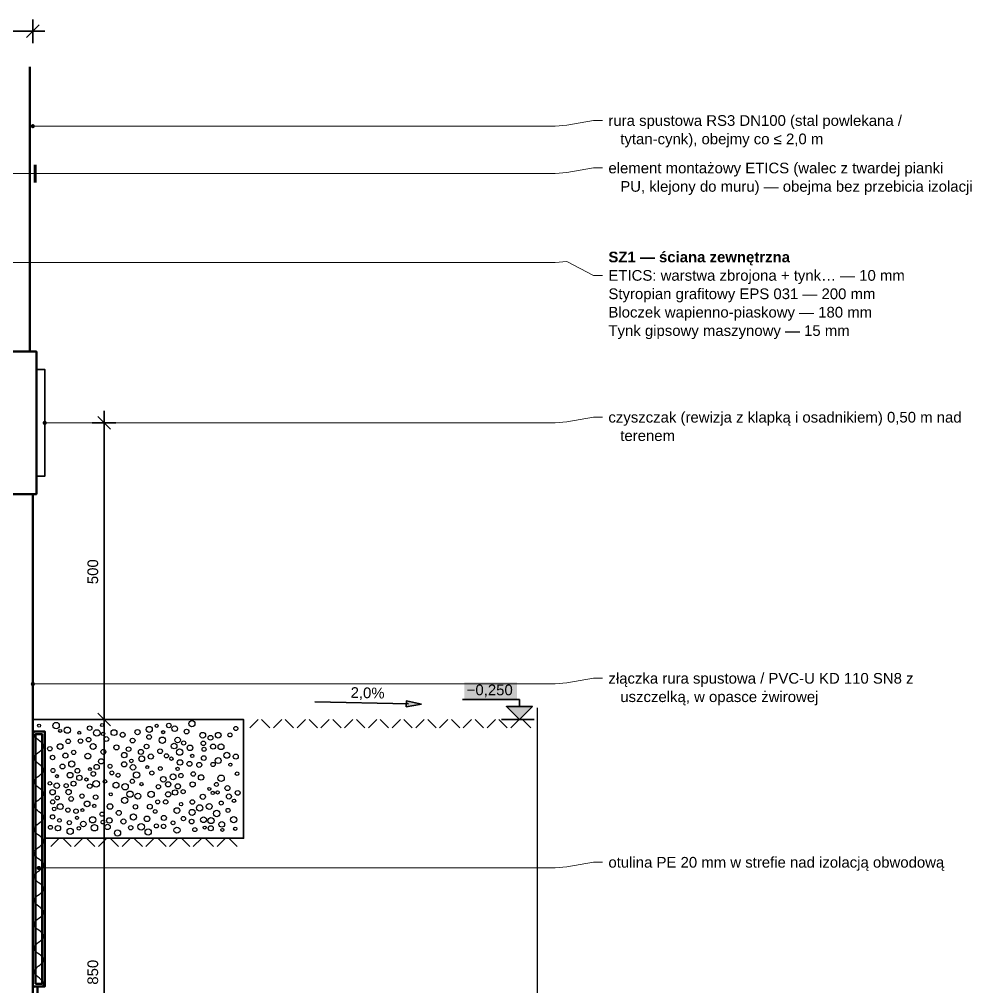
# Model space of a CAD drawing. Header units: metres. Extents: x -0.3 to 46, y -1.6 to 0.9.
# Drawn here: x 44.434 to 46.038, y -0.7 to 0.93 of the extents above; entities that cross this region are included whole.
import ezdxf

# ---------------------------------------------------------------- set-up
doc = ezdxf.new("R2010")
doc.units = ezdxf.units.M
doc.linetypes.add('KRESKOWA_DROBNA', pattern=[3.15, 2.1, -1.05])
doc.linetypes.add('PUNKTOWA_KROTKA', pattern=[6.3, 4.2, -1.05, 0, -1.05])
doc.layers.add('A-DET-IZOL', color=30, linetype='Continuous', lineweight=35, true_color=0xef6c00)
doc.layers.add('A-DET-MEMBRANY', color=8, linetype='PUNKTOWA_KROTKA', lineweight=25, true_color=0x455a64)
for name, color, linetype, lineweight in [('A-DET-PRZERWA', 8, 'Continuous', 25), ('A-KRESKOWANIE', 8, 'Continuous', 18), ('A-MASKA', 7, 'Continuous', 18), ('A-OPISY', 2, 'Continuous', 25), ('A-RZEDNE', 1, 'Continuous', 25), ('A-SCIANY-IZOL', 4, 'Continuous', 35), ('A-SYMBOLE', 2, 'Continuous', 25), ('A-WARSTWY', 8, 'Continuous', 25), ('A-WIDOK', 7, 'Continuous', 25), ('A-WYMIARY', 1, 'Continuous', 25)]:
    doc.layers.add(name, color=color, linetype=linetype, lineweight=lineweight)
doc.styles.add('PL_ARIAL', font='arial.ttf')
doc.styles.add('PL_ARIAL_B', font='arialbd.ttf')

msp = doc.modelspace()

# ---------------------------------------------------------------- hatches: boundary and pattern name
at = {"layer": 'A-MASKA', "true_color": 0xffffff}
msp.add_hatch(color=7, dxfattribs=at).paths.add_polyline_path([(45.1835, -0.217), (45.2723, -0.217), (45.2723, -0.187), (45.1835, -0.187)])
at = {"layer": 'A-OPISY', "true_color": 0x000000}
for points in [[(44.4598, 0.75), (44.4597, 0.7509), (44.4593, 0.7517), (44.4587, 0.7525), (44.458, 0.753), (44.4572, 0.7534), (44.4563, 0.7535), (44.4554, 0.7534), (44.4545, 0.753), (44.4538, 0.7525), (44.4532, 0.7517), (44.4529, 0.7509), (44.4528, 0.75), (44.4529, 0.7491), (44.4532, 0.7482), (44.4538, 0.7475), (44.4545, 0.747), (44.4554, 0.7466), (44.4563, 0.7465), (44.4572, 0.7466), (44.458, 0.747), (44.4587, 0.7475), (44.4593, 0.7482), (44.4597, 0.7491)], [(44.4798, 0.25), (44.4797, 0.2509), (44.4793, 0.2517), (44.4787, 0.2525), (44.478, 0.253), (44.4772, 0.2534), (44.4763, 0.2535), (44.4754, 0.2534), (44.4745, 0.253), (44.4738, 0.2525), (44.4732, 0.2517), (44.4729, 0.2509), (44.4728, 0.25), (44.4729, 0.2491), (44.4732, 0.2482), (44.4738, 0.2475), (44.4745, 0.247), (44.4754, 0.2466), (44.4763, 0.2465), (44.4772, 0.2466), (44.478, 0.247), (44.4787, 0.2475), (44.4793, 0.2482), (44.4797, 0.2491)], [(44.4598, -0.19), (44.4597, -0.1891), (44.4593, -0.1883), (44.4587, -0.1875), (44.458, -0.187), (44.4572, -0.1866), (44.4563, -0.1865), (44.4554, -0.1866), (44.4545, -0.187), (44.4538, -0.1875), (44.4532, -0.1883), (44.4529, -0.1891), (44.4528, -0.19), (44.4529, -0.1909), (44.4532, -0.1918), (44.4538, -0.1925), (44.4545, -0.193), (44.4554, -0.1934), (44.4563, -0.1935), (44.4572, -0.1934), (44.458, -0.193), (44.4587, -0.1925), (44.4593, -0.1918), (44.4597, -0.1909)], [(44.4698, -0.5), (44.4697, -0.4991), (44.4693, -0.4983), (44.4687, -0.4975), (44.468, -0.497), (44.4672, -0.4966), (44.4663, -0.4965), (44.4654, -0.4966), (44.4645, -0.497), (44.4638, -0.4975), (44.4632, -0.4983), (44.4629, -0.4991), (44.4628, -0.5), (44.4629, -0.5009), (44.4632, -0.5018), (44.4638, -0.5025), (44.4645, -0.503), (44.4654, -0.5034), (44.4663, -0.5035), (44.4672, -0.5034), (44.468, -0.503), (44.4687, -0.5025), (44.4693, -0.5018), (44.4697, -0.5009)]]:
    msp.add_hatch(color=7, dxfattribs=at).paths.add_polyline_path(points)
at = {"layer": 'A-RZEDNE', "true_color": 0x000000}
msp.add_hatch(color=7, dxfattribs=at).paths.add_polyline_path([(45.2763, -0.25), (45.2983, -0.228), (45.2543, -0.228)])
at = {"layer": 'A-SYMBOLE', "true_color": 0x000000}
msp.add_hatch(color=7, dxfattribs=at).paths.add_polyline_path([(45.1113, -0.224), (45.0856, -0.2284), (45.0859, -0.2185)])

# ---------------------------------------------------------------- linework, layer by layer
at = {"layer": 'A-DET-IZOL', "lineweight": 50, "ltscale": 0.01, "true_color": 0xef6c00}
msp.add_lwpolyline([(44.4608, -0.6955), (44.4608, -0.2745), (44.4718, -0.2745), (44.4718, -0.6955)], close=True, dxfattribs=at)
at = {"layer": 'A-DET-MEMBRANY', "linetype": 'KRESKOWA_DROBNA', "lineweight": 25, "ltscale": 0.01, "true_color": 0x757575, "flags": 128}
msp.add_lwpolyline([(44.8113, -0.25), (44.8113, -0.45), (44.3113, -0.45)], dxfattribs=at)
at = {"layer": 'A-DET-PRZERWA', "lineweight": 25, "ltscale": 0.01, "true_color": 0x000000}
msp.add_lwpolyline([(45.3063, -0.23), (45.3063, -0.755), (45.3263, -0.769), (45.2863, -0.781), (45.3063, -0.795), (45.3063, -1.32)], dxfattribs=at)
at = {"layer": 'A-KRESKOWANIE', "lineweight": 25, "ltscale": 0.01}
for points in [[(44.8358, -0.25), (44.8217, -0.2641)], [(44.8558, -0.2641), (44.8417, -0.25)], [(44.8758, -0.25), (44.8617, -0.2641)], [(44.8958, -0.2641), (44.8817, -0.25)], [(44.9158, -0.25), (44.9017, -0.2641)], [(44.9358, -0.2641), (44.9217, -0.25)], [(44.9558, -0.25), (44.9417, -0.2641)], [(44.9758, -0.2641), (44.9617, -0.25)], [(44.9958, -0.25), (44.9817, -0.2641)], [(45.0158, -0.2641), (45.0017, -0.25)], [(45.0358, -0.25), (45.0217, -0.2641)], [(45.0558, -0.2641), (45.0417, -0.25)], [(45.0758, -0.25), (45.0617, -0.2641)], [(45.0958, -0.2641), (45.0817, -0.25)], [(45.1158, -0.25), (45.1017, -0.2641)], [(45.1358, -0.2641), (45.1217, -0.25)], [(45.1558, -0.25), (45.1417, -0.2641)], [(45.1758, -0.2641), (45.1617, -0.25)], [(45.1958, -0.25), (45.1817, -0.2641)], [(45.2158, -0.2641), (45.2017, -0.25)], [(45.2358, -0.25), (45.2217, -0.2641)], [(45.2558, -0.2641), (45.2417, -0.25)], [(45.2758, -0.25), (45.2617, -0.2641)], [(45.2958, -0.2641), (45.2817, -0.25)], [(44.4723, -0.7), (44.4739, -0.698), (44.4747, -0.696), (44.4747, -0.6939), (44.4738, -0.6919), (44.4722, -0.6899), (44.47, -0.6879), (44.4674, -0.6859), (44.4647, -0.6838), (44.4622, -0.6818), (44.4601, -0.6798), (44.4586, -0.6778), (44.4578, -0.6758), (44.4579, -0.6738), (44.4589, -0.6717), (44.4605, -0.6697), (44.4628, -0.6677), (44.4654, -0.6657), (44.468, -0.6637), (44.4705, -0.6616), (44.4726, -0.6596), (44.4741, -0.6576), (44.4747, -0.6556), (44.4746, -0.6536), (44.4736, -0.6515), (44.4718, -0.6495), (44.4695, -0.6475), (44.4669, -0.6455), (44.4643, -0.6435), (44.4618, -0.6415), (44.4598, -0.6394), (44.4584, -0.6374), (44.4578, -0.6354), (44.458, -0.6334), (44.4591, -0.6314), (44.4609, -0.6293), (44.4632, -0.6273), (44.4659, -0.6253), (44.4685, -0.6233), (44.471, -0.6213), (44.4729, -0.6192), (44.4743, -0.6172), (44.4748, -0.6152), (44.4744, -0.6132), (44.4733, -0.6112), (44.4714, -0.6092), (44.4691, -0.6071), (44.4664, -0.6051), (44.4638, -0.6031), (44.4614, -0.6011), (44.4594, -0.5991), (44.4582, -0.597), (44.4578, -0.595), (44.4582, -0.593), (44.4594, -0.591), (44.4613, -0.589), (44.4637, -0.5869), (44.4664, -0.5849), (44.469, -0.5829), (44.4714, -0.5809), (44.4732, -0.5789), (44.4744, -0.5769), (44.4748, -0.5748), (44.4743, -0.5728), (44.473, -0.5708), (44.471, -0.5688), (44.4686, -0.5668), (44.4659, -0.5647), (44.4633, -0.5627), (44.461, -0.5607), (44.4592, -0.5587), (44.4581, -0.5567), (44.4578, -0.5546), (44.4584, -0.5526), (44.4597, -0.5506), (44.4617, -0.5486), (44.4642, -0.5466), (44.4669, -0.5446), (44.4695, -0.5425), (44.4718, -0.5405), (44.4735, -0.5385), (44.4745, -0.5365), (44.4747, -0.5345), (44.4741, -0.5324), (44.4727, -0.5304), (44.4706, -0.5284), (44.4681, -0.5264), (44.4654, -0.5244), (44.4628, -0.5223), (44.4606, -0.5203), (44.4589, -0.5183), (44.4579, -0.5163), (44.4578, -0.5143), (44.4585, -0.5123), (44.46, -0.5102), (44.4622, -0.5082), (44.4647, -0.5062), (44.4674, -0.5042), (44.4699, -0.5022), (44.4721, -0.5001), (44.4738, -0.4981), (44.4746, -0.4961), (44.4747, -0.4941), (44.4739, -0.4921), (44.4723, -0.49), (44.4702, -0.488), (44.4676, -0.486), (44.4649, -0.484), (44.4624, -0.482), (44.4602, -0.48), (44.4587, -0.4779), (44.4579, -0.4759), (44.4579, -0.4739), (44.4588, -0.4719), (44.4604, -0.4699), (44.4626, -0.4678), (44.4652, -0.4658), (44.4679, -0.4638), (44.4704, -0.4618), (44.4725, -0.4598), (44.474, -0.4577), (44.4747, -0.4557), (44.4746, -0.4537), (44.4736, -0.4517), (44.472, -0.4497), (44.4697, -0.4477), (44.4671, -0.4456), (44.4644, -0.4436), (44.4619, -0.4416), (44.4599, -0.4396), (44.4584, -0.4376), (44.4578, -0.4355), (44.458, -0.4335), (44.459, -0.4315), (44.4608, -0.4295), (44.4631, -0.4275), (44.4657, -0.4254), (44.4683, -0.4234), (44.4708, -0.4214), (44.4728, -0.4194), (44.4742, -0.4174), (44.4748, -0.4154), (44.4745, -0.4133), (44.4734, -0.4113), (44.4716, -0.4093), (44.4692, -0.4073), (44.4666, -0.4053), (44.4639, -0.4032), (44.4615, -0.4012), (44.4596, -0.3992), (44.4583, -0.3972), (44.4578, -0.3952), (44.4581, -0.3931), (44.4593, -0.3911), (44.4612, -0.3891), (44.4635, -0.3871), (44.4662, -0.3851), (44.4688, -0.3831), (44.4712, -0.381), (44.4731, -0.379), (44.4744, -0.377), (44.4748, -0.375), (44.4743, -0.373), (44.4731, -0.3709), (44.4712, -0.3689), (44.4688, -0.3669), (44.4661, -0.3649), (44.4635, -0.3629), (44.4611, -0.3608), (44.4593, -0.3588), (44.4581, -0.3568), (44.4578, -0.3548), (44.4583, -0.3528), (44.4596, -0.3508), (44.4616, -0.3487), (44.464, -0.3467), (44.4667, -0.3447), (44.4693, -0.3427), (44.4716, -0.3407), (44.4734, -0.3386), (44.4745, -0.3366), (44.4748, -0.3346), (44.4742, -0.3326), (44.4728, -0.3306), (44.4708, -0.3285), (44.4683, -0.3265), (44.4656, -0.3245), (44.463, -0.3225), (44.4607, -0.3205), (44.459, -0.3185), (44.458, -0.3164), (44.4578, -0.3144), (44.4585, -0.3124), (44.4599, -0.3104), (44.462, -0.3084), (44.4645, -0.3063), (44.4672, -0.3043), (44.4698, -0.3023), (44.472, -0.3003), (44.4737, -0.2983), (44.4746, -0.2962), (44.4747, -0.2942), (44.474, -0.2922), (44.4725, -0.2902), (44.4703, -0.2882), (44.4678, -0.2862), (44.4651, -0.2841), (44.4625, -0.2821), (44.4603, -0.2801), (44.4587, -0.2781), (44.4579, -0.2761), (44.4579, -0.274), (44.4587, -0.272), (44.4603, -0.27)], [(44.5008, -0.45), (44.4867, -0.4641)], [(44.5208, -0.4641), (44.5067, -0.45)], [(44.5408, -0.45), (44.5267, -0.4641)], [(44.5608, -0.4641), (44.5467, -0.45)], [(44.5808, -0.45), (44.5667, -0.4641)], [(44.6008, -0.4641), (44.5867, -0.45)], [(44.6208, -0.45), (44.6067, -0.4641)], [(44.6408, -0.4641), (44.6267, -0.45)], [(44.6608, -0.45), (44.6467, -0.4641)], [(44.6808, -0.4641), (44.6667, -0.45)], [(44.7008, -0.45), (44.6867, -0.4641)], [(44.7208, -0.4641), (44.7067, -0.45)], [(44.7408, -0.45), (44.7267, -0.4641)], [(44.7608, -0.4641), (44.7467, -0.45)], [(44.7808, -0.45), (44.7667, -0.4641)], [(44.8008, -0.4641), (44.7867, -0.45)], [(44.4579, -0.7021), (44.4578, -0.7)]]:
    msp.add_lwpolyline(points, dxfattribs=at)
for centre, radius in [((44.4668, -0.2602), 0.00257), ((44.4955, -0.2601), 0.00529), ((44.552, -0.2646), 0.00381), ((44.5731, -0.2592), 0.00256), ((44.665, -0.2606), 0.00267), ((44.6854, -0.2599), 0.00382), ((44.6954, -0.2654), 0.00473), ((44.7244, -0.2569), 0.00509), ((44.5024, -0.2691), 0.00261), ((44.5144, -0.2679), 0.00522), ((44.5344, -0.2722), 0.00251), ((44.5641, -0.2725), 0.00538), ((44.5747, -0.2742), 0.0027), ((44.5931, -0.272), 0.00495), ((44.6077, -0.2756), 0.00416), ((44.6327, -0.2712), 0.00432), ((44.6525, -0.2666), 0.00504), ((44.6522, -0.2794), 0.00391), ((44.676, -0.2712), 0.00264), ((44.7153, -0.2703), 0.00393), ((44.7426, -0.2765), 0.00487), ((44.7557, -0.2807), 0.004), ((44.7687, -0.2764), 0.00472), ((44.7885, -0.276), 0.00336), ((44.7983, -0.2651), 0.00345), ((44.5023, -0.2955), 0.00476), ((44.5158, -0.2867), 0.00388), ((44.5366, -0.2863), 0.00367), ((44.5502, -0.2838), 0.00384), ((44.5578, -0.2954), 0.00502), ((44.5801, -0.2828), 0.00398), ((44.5971, -0.2969), 0.00427), ((44.6244, -0.2854), 0.00409), ((44.6479, -0.2954), 0.00389), ((44.6746, -0.2848), 0.00535), ((44.6944, -0.2946), 0.00481), ((44.7003, -0.2844), 0.00455), ((44.7104, -0.2894), 0.00347), ((44.721, -0.2977), 0.00468), ((44.7437, -0.29), 0.00383), ((44.76, -0.2956), 0.00422), ((44.7734, -0.2958), 0.00492), ((44.4849, -0.2991), 0.00367), ((44.5112, -0.3107), 0.00428), ((44.5251, -0.3053), 0.0036), ((44.549, -0.3115), 0.00488), ((44.5752, -0.3045), 0.00412), ((44.6102, -0.3099), 0.00456), ((44.6176, -0.2999), 0.00389), ((44.6384, -0.3046), 0.00421), ((44.6551, -0.3123), 0.00436), ((44.6708, -0.3033), 0.004), ((44.6814, -0.3111), 0.00351), ((44.7036, -0.3049), 0.00535), ((44.7249, -0.3112), 0.00287), ((44.7448, -0.3001), 0.00338), ((44.7832, -0.3102), 0.005), ((44.7983, -0.3124), 0.00424), ((44.4896, -0.314), 0.00373), ((44.5063, -0.3291), 0.00414), ((44.5219, -0.3249), 0.00524), ((44.5638, -0.3298), 0.00432), ((44.5713, -0.3204), 0.00437), ((44.5864, -0.3286), 0.00337), ((44.6101, -0.3254), 0.00444), ((44.6223, -0.3197), 0.00308), ((44.625, -0.3305), 0.00462), ((44.6398, -0.3161), 0.00484), ((44.6898, -0.316), 0.00292), ((44.7043, -0.3223), 0.00452), ((44.7202, -0.3246), 0.00413), ((44.7368, -0.3263), 0.00421), ((44.7444, -0.3148), 0.00395), ((44.7601, -0.3257), 0.00358), ((44.7687, -0.3191), 0.00501), ((44.7892, -0.3259), 0.00269), ((44.4901, -0.3358), 0.0034), ((44.519, -0.3437), 0.00477), ((44.5314, -0.3362), 0.00399), ((44.5524, -0.3335), 0.00252), ((44.5581, -0.3416), 0.00381), ((44.5894, -0.3399), 0.00331), ((44.6, -0.3438), 0.00338), ((44.631, -0.3435), 0.00534), ((44.649, -0.3301), 0.00251), ((44.6568, -0.34), 0.00342), ((44.6711, -0.3326), 0.00318), ((44.6926, -0.3466), 0.00489), ((44.7002, -0.3331), 0.0027), ((44.7058, -0.3444), 0.00374), ((44.7267, -0.3417), 0.0037), ((44.8006, -0.3412), 0.0031), ((44.485, -0.3575), 0.00306), ((44.4966, -0.3613), 0.0046), ((44.4968, -0.3454), 0.00255), ((44.5124, -0.3613), 0.00349), ((44.5249, -0.358), 0.00419), ((44.5347, -0.3482), 0.0045), ((44.5466, -0.351), 0.0027), ((44.5522, -0.3623), 0.00384), ((44.563, -0.3584), 0.00545), ((44.578, -0.3541), 0.00299), ((44.5965, -0.3605), 0.00497), ((44.6118, -0.3632), 0.0054), ((44.6239, -0.354), 0.00358), ((44.6394, -0.3588), 0.00274), ((44.6761, -0.3507), 0.00476), ((44.6843, -0.3591), 0.00444), ((44.7007, -0.3625), 0.00434), ((44.7256, -0.3593), 0.00434), ((44.7398, -0.3476), 0.00454), ((44.7657, -0.3593), 0.00326), ((44.7735, -0.3489), 0.0054), ((44.4895, -0.3724), 0.00454), ((44.5165, -0.3722), 0.0045), ((44.5877, -0.3759), 0.00253), ((44.6201, -0.3757), 0.00522), ((44.6333, -0.379), 0.00494), ((44.6556, -0.3759), 0.00537), ((44.6679, -0.3633), 0.00363), ((44.6845, -0.376), 0.00439), ((44.696, -0.3729), 0.00452), ((44.7096, -0.3715), 0.00354), ((44.7537, -0.3668), 0.00252), ((44.7595, -0.3736), 0.00276), ((44.7676, -0.3729), 0.00278), ((44.7843, -0.3656), 0.00421), ((44.8015, -0.3736), 0.00405), ((44.4897, -0.3888), 0.00353), ((44.4975, -0.382), 0.00341), ((44.5209, -0.3838), 0.00387), ((44.5391, -0.3789), 0.00356), ((44.5478, -0.3921), 0.00479), ((44.5622, -0.3808), 0.00377), ((44.6111, -0.386), 0.00525), ((44.6667, -0.3887), 0.00336), ((44.6802, -0.3888), 0.00377), ((44.7061, -0.3926), 0.00289), ((44.7251, -0.3889), 0.00372), ((44.7426, -0.3801), 0.00439), ((44.7737, -0.3907), 0.00332), ((44.7868, -0.3797), 0.00427), ((44.7953, -0.3869), 0.00283), ((44.4922, -0.4006), 0.00303), ((44.5024, -0.3967), 0.00495), ((44.5154, -0.4025), 0.00367), ((44.5291, -0.4044), 0.00377), ((44.5398, -0.4025), 0.00251), ((44.5598, -0.3956), 0.00284), ((44.5729, -0.4094), 0.00351), ((44.5864, -0.3965), 0.00477), ((44.6011, -0.4072), 0.00421), ((44.6292, -0.397), 0.00372), ((44.6534, -0.3967), 0.00414), ((44.6625, -0.4048), 0.0032), ((44.6991, -0.4034), 0.00492), ((44.7247, -0.4064), 0.00505), ((44.7375, -0.3989), 0.0054), ((44.7535, -0.3964), 0.00498), ((44.7661, -0.4083), 0.00536), ((44.7853, -0.4031), 0.00344), ((44.4896, -0.414), 0.00371), ((44.5011, -0.42), 0.00307), ((44.5177, -0.4238), 0.00348), ((44.5307, -0.4156), 0.00276), ((44.5414, -0.426), 0.00466), ((44.557, -0.419), 0.00528), ((44.5744, -0.4228), 0.00316), ((44.5853, -0.42), 0.00464), ((44.6089, -0.4218), 0.00432), ((44.6258, -0.4142), 0.00512), ((44.6486, -0.4173), 0.00459), ((44.6771, -0.4158), 0.00419), ((44.6926, -0.424), 0.00325), ((44.71, -0.4169), 0.00375), ((44.7238, -0.422), 0.00391), ((44.7439, -0.4188), 0.00489), ((44.7565, -0.4203), 0.00513), ((44.7747, -0.4266), 0.00477), ((44.7948, -0.4187), 0.00523), ((44.4859, -0.4316), 0.00329), ((44.4986, -0.433), 0.00455), ((44.5192, -0.4383), 0.00527), ((44.5337, -0.4332), 0.00292), ((44.56, -0.4323), 0.00548), ((44.5822, -0.431), 0.00452), ((44.599, -0.4413), 0.00523), ((44.6212, -0.4323), 0.00364), ((44.6388, -0.4309), 0.00547), ((44.6506, -0.4395), 0.00525), ((44.6644, -0.4293), 0.00337), ((44.6765, -0.4301), 0.00363), ((44.6992, -0.4364), 0.00509), ((44.7293, -0.4354), 0.00346), ((44.7459, -0.432), 0.00254), ((44.7561, -0.4332), 0.00426), ((44.7757, -0.4359), 0.00251), ((44.7975, -0.434), 0.00278)]:
    msp.add_circle(centre, radius, dxfattribs=at)
at = {"layer": 'A-OPISY', "lineweight": 18, "ltscale": 0.01}
for points in [[(44.4563, 0.75), (45.3363, 0.75), (45.3563, 0.7518), (45.4013, 0.7595), (45.4163, 0.7595)], [(44.2063, 0.67), (45.3363, 0.67), (45.3563, 0.6718), (45.4013, 0.6795), (45.4163, 0.6795)], [(44.3063, 0.52), (45.3363, 0.52), (45.3563, 0.5218), (45.4013, 0.4985), (45.4163, 0.4985)], [(44.4763, 0.25), (45.3363, 0.25), (45.3563, 0.2518), (45.4013, 0.2595), (45.4163, 0.2595)], [(44.4563, -0.19), (45.3363, -0.19), (45.3563, -0.1882), (45.4013, -0.1805), (45.4163, -0.1805)], [(44.4663, -0.5), (45.3363, -0.5), (45.3563, -0.4982), (45.4013, -0.4905), (45.4163, -0.4905)]]:
    msp.add_lwpolyline(points, dxfattribs=at)
at = {"layer": 'A-RZEDNE', "lineweight": 35, "ltscale": 0.01}
for points in [[(45.2763, -0.216), (45.1805, -0.216)], [(45.2763, -0.228), (45.2763, -0.216)], [(45.3013, -0.25), (45.2463, -0.25)]]:
    msp.add_lwpolyline(points, dxfattribs=at)
msp.add_lwpolyline([(45.2763, -0.25), (45.2983, -0.228), (45.2543, -0.228)], close=True, dxfattribs=at)
at = {"layer": 'A-SCIANY-IZOL', "lineweight": 50, "ltscale": 0.01}
for points in [[(44.4563, -0.7), (44.4563, -0.7), (44.4563, -0.27), (44.4563, -0.27), (44.4563, -0.27), (44.4763, -0.27), (44.4763, -0.27), (44.4763, -0.27), (44.4763, -0.7), (44.4763, -0.7), (44.4763, -0.7), (44.4563, -0.7)], [(44.4563, -0.8), (44.4563, -0.8), (44.4563, -0.7), (44.4563, -0.7), (44.4563, -0.7), (44.4643, -0.7), (44.4643, -0.7), (44.4643, -0.7), (44.4643, -0.8), (44.4643, -0.8), (44.4643, -0.8), (44.4563, -0.8)]]:
    msp.add_lwpolyline(points, close=True, dxfattribs=at)
at = {"layer": 'A-SYMBOLE', "lineweight": 35, "ltscale": 0.01}
msp.add_lwpolyline([(44.9313, -0.22), (45.0893, -0.2235)], dxfattribs=at)
msp.add_lwpolyline([(45.1113, -0.224), (45.0856, -0.2284), (45.0859, -0.2185)], close=True, dxfattribs=at)
at = {"layer": 'A-WARSTWY', "lineweight": 35, "ltscale": 0.01}
msp.add_lwpolyline([(44.4563, -0.27), (44.4563, -0.27), (44.4563, -0.25), (44.4563, -0.25), (44.4563, -0.25), (44.8113, -0.25), (44.8113, -0.25), (44.8113, -0.25), (44.8113, -0.45), (44.8113, -0.45), (44.8113, -0.45), (44.4763, -0.45), (44.4763, -0.45), (44.4763, -0.45), (44.4763, -0.27), (44.4763, -0.27), (44.4763, -0.27), (44.4763, -0.27), (44.4763, -0.27), (44.4763, -0.27), (44.4763, -0.27), (44.4763, -0.27), (44.4763, -0.27), (44.4763, -0.27), (44.4763, -0.27), (44.4763, -0.27), (44.4763, -0.27), (44.4763, -0.27), (44.4763, -0.27), (44.4763, -0.27), (44.4763, -0.27), (44.4563, -0.27)], close=True, dxfattribs=at)
at = {"layer": 'A-WIDOK', "lineweight": 50, "ltscale": 0.01}
for points in [[(44.4513, 0.85), (44.4513, 0.37)], [(44.4563, 0.13), (44.4563, -0.98)]]:
    msp.add_lwpolyline(points, dxfattribs=at)
at = {"layer": 'A-WIDOK', "lineweight": 70, "ltscale": 0.01}
msp.add_lwpolyline([(44.4603, 0.655), (44.4603, 0.685)], dxfattribs=at)
at = {"layer": 'A-WIDOK', "lineweight": 50, "ltscale": 0.01}
msp.add_lwpolyline([(44.3403, 0.13), (44.4623, 0.13), (44.4623, 0.37), (44.3403, 0.37)], close=True, dxfattribs=at)
at = {"layer": 'A-WIDOK', "lineweight": 35, "ltscale": 0.01}
msp.add_lwpolyline([(44.4623, 0.16), (44.4763, 0.16), (44.4763, 0.34), (44.4623, 0.34)], dxfattribs=at)
at = {"layer": 'A-WYMIARY', "lineweight": 35, "ltscale": 0.01}
for points in [[(44.4563, 0.89), (44.4563, 0.93)], [(44.4457, 0.8994), (44.4669, 0.9206)], [(43.8863, 0.91), (44.4763, 0.91)], [(44.5763, -1.12), (44.5763, 0.27)], [(44.5563, 0.25), (44.5963, 0.25)], [(44.5869, 0.2394), (44.5657, 0.2606)], [(44.5869, -0.2606), (44.5657, -0.2394)], [(44.5563, -0.25), (44.5963, -0.25)]]:
    msp.add_lwpolyline(points, dxfattribs=at)

# ---------------------------------------------------------------- texts
at = {"layer": 'A-OPISY'}
for s, style, p in [('rura spustowa RS3 DN100 (stal powlekana /', 'PL_ARIAL', (45.4263, 0.7505)), ('tytan-cynk), obejmy co ≤ 2,0 m', 'PL_ARIAL', (45.4463, 0.7195)), ('element montażowy ETICS (walec z twardej pianki', 'PL_ARIAL', (45.4263, 0.6705)), ('PU, klejony do muru) — obejma bez przebicia izolacji', 'PL_ARIAL', (45.4463, 0.6395)), ('SZ1 — ściana zewnętrzna', 'PL_ARIAL_B', (45.4263, 0.5205)), ('ETICS: warstwa zbrojona + tynk… — 10 mm', 'PL_ARIAL', (45.4263, 0.4895)), ('Styropian grafitowy EPS 031 — 200 mm', 'PL_ARIAL', (45.4263, 0.4585)), ('Bloczek wapienno-piaskowy — 180 mm', 'PL_ARIAL', (45.4263, 0.4275)), ('Tynk gipsowy maszynowy — 15 mm', 'PL_ARIAL', (45.4263, 0.3965)), ('czyszczak (rewizja z klapką i osadnikiem) 0,50 m nad', 'PL_ARIAL', (45.4263, 0.2505)), ('terenem', 'PL_ARIAL', (45.4463, 0.2195)), ('złączka rura spustowa / PVC-U KD 110 SN8 z', 'PL_ARIAL', (45.4263, -0.1895)), ('uszczelką, w opasce żwirowej', 'PL_ARIAL', (45.4463, -0.2205)), ('otulina PE 20 mm w strefie nad izolacją obwodową', 'PL_ARIAL', (45.4263, -0.4995))]:
    msp.add_text(s, height=0.018, dxfattribs=dict(at, style=style)).set_placement(p)
at = {"layer": 'A-RZEDNE', "style": 'PL_ARIAL'}
msp.add_text('−0,250', height=0.018, dxfattribs=at).set_placement((45.1875, -0.209))
at = {"layer": 'A-SYMBOLE', "style": 'PL_ARIAL'}
msp.add_text('2,0%', height=0.018, rotation=-1.273, dxfattribs=at).set_placement((44.9916, -0.2133))
at = {"layer": 'A-WYMIARY', "style": 'PL_ARIAL'}
for s, p in [('500', (44.5663, -0.0218)), ('850', (44.5663, -0.6968))]:
    msp.add_text(s, height=0.018, rotation=90, dxfattribs=at).set_placement(p)

doc.saveas('drawing.dxf')
